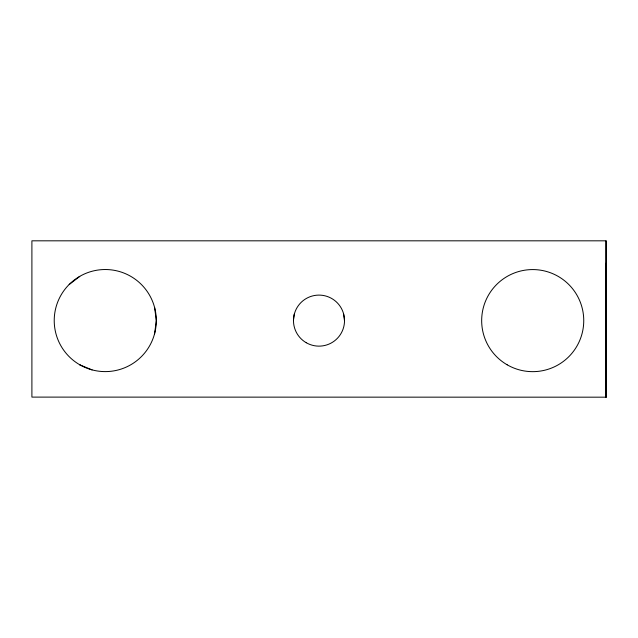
<?xml version="1.0" encoding="UTF-8"?>
<svg xmlns="http://www.w3.org/2000/svg" width="638" height="638" viewBox="0 0 638 638"><rect width="100%" height="100%" fill="white"/><g stroke="black" fill="none" stroke-linecap="round" stroke-linejoin="round"><path stroke-width="0.96" d="M606.1 263.215L606.084 397.179L31.9 397.107L31.9 240.821L606.052 240.821L606.084 397.179L606.052 240.821M154.587 333.826L156.326 320.619L154.587 307.404M293.424 320.563L294.293 313.96M69.199 284.524L79.774 276.413M79.774 364.816L92.079 369.912M343.587 313.96L344.456 320.563M507.194 364.816A51.032 51.032 0 0 0 583.746 320.619A51.032 51.032 0 0 0 507.194 276.413A51.032 51.032 0 0 0 507.194 364.816M306.24 342.718A25.52 25.52 0 0 0 344.52 320.619A25.52 25.52 0 0 0 306.24 298.52A25.52 25.52 0 0 0 306.24 342.718M79.742 364.761A51.032 51.032 0 0 0 156.302 320.563A51.032 51.032 0 0 0 79.742 276.366A51.032 51.032 0 0 0 79.742 364.761"/></g></svg>
